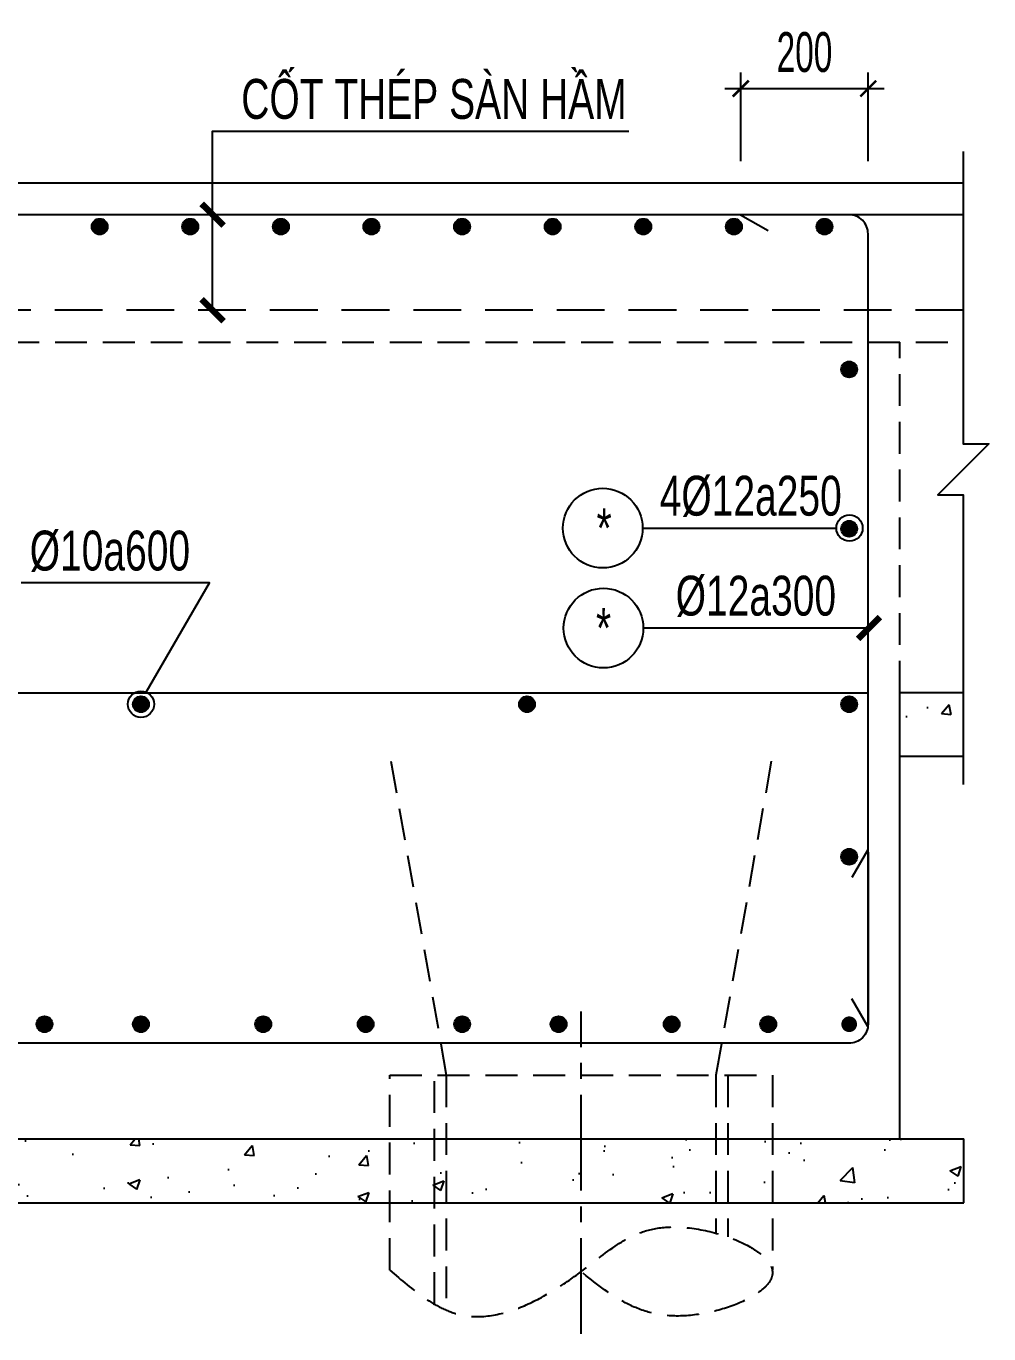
# Model space of a CAD drawing. Header units: metres. Extents: x 71 to 322128, y -14 to 304634.
# Drawn here: x 315785 to 317295, y 293714 to 295765 of the extents above; entities that cross this region are included whole.
import ezdxf
from ezdxf.enums import TextEntityAlignment as Align

# ---------------------------------------------------------------- set-up
doc = ezdxf.new("R2010")
doc.units = ezdxf.units.M
doc.header["$LTSCALE"] = 1000
doc.header["$MEASUREMENT"] = 0
doc.header["$PDMODE"] = 3
doc.linetypes.add('CENTER2', pattern=[1.125, 0.75, -0.125, 0.125, -0.125])
doc.linetypes.add('HIDDEN', pattern=[0.375, 0.25, -0.125])
doc.layers.get('0').update_dxf_attribs({"linetype": 'CONTINUOUS'})
doc.layers.get('Defpoints').update_dxf_attribs({"linetype": 'CONTINUOUS'})
for name, color, linetype in [('CDC.01.AXIS', 160, 'CENTER2'), ('CDC.02.DIM', 1, 'CONTINUOUS'), ('CDC.03.BORDER', 3, 'CONTINUOUS'), ('CDC.04.HIDDEN', 8, 'HIDDEN'), ('CDC.05.STEEL', 4, 'CONTINUOUS'), ('CDC.06.TEXT', 2, 'CONTINUOUS'), ('CDC.10.HATCH', 9, 'CONTINUOUS'), ('CDC.11.NOTE', 8, 'CONTINUOUS'), ('CDC.14.STEELNUM', 9, 'CONTINUOUS')]:
    doc.layers.add(name, color=color, linetype=linetype)
doc.styles.add('ARIAL', font='arial.ttf', dxfattribs={"width": 0.6})
doc.dimstyles.new('25', dxfattribs={"dimscale": 25, "dimtxt": 2.5, "dimasz": 1, "dimexe": 1, "dimexo": 0, "dimgap": 1, "dimtad": 1, "dimdec": 0, "dimdsep": 46, "dimtxsty": 'ARIAL', "dimblk": 'ARCHTICK', "dimcen": 1, "dimdle": 1, "dimclrd": 1, "dimclre": 1, "dimclrt": 2, "dimadec": 0, "dimazin": 0, "dimtfac": 0.00072, "dimtdec": 0, "dimtix": 1, "dimtmove": 2, "dimatfit": 3, "dimldrblk": 'ARCHTICK', "dimfxl": 1, "dimtolj": 1, "dimarcsym": 0})
pattern_1 = [(50, (31665.6, -81486.95), (179.315046, -15.688034), [18.75, -206.25]), (355, (31665.6, -81486.95), (-34.68783, 188.04803), [15, -165]), (100.4514, (31680.55, -81488.26), (144.627345, 172.359886), [15.93505, -175.28553]), (46.1842, (31665.6, -81436.95), (266.81026, -41.37975), [28.125, -309.375]), (96.6356, (31687.84, -81440.4), (233.66568, 243.52947), [23.90257, -262.92825]), (351.1842, (31665.6, -81436.95), (233.66549, 243.52965), [22.5, -247.5]), (21, (31690.6, -81449.45), (149.226763, -100.654723), [18.75, -206.25]), (326, (31690.6, -81449.45), (60.82883, 181.28751), [15, -165]), (71.4514, (31703.04, -81457.84), (210.05566, 80.632624), [15.93505, -175.28553]), (37.5, (31665.605, -81486.95), (3.039964, 83.2234635), [0, -163, 0, -167.5, 0, -165.625]), (7.5, (31665.605, -81486.95), (65.767384, 98.602928), [0, -95.5, 0, -159.25, 0, -63.125]), (327.5, (31609.855, -81486.95), (133.455609, -5.638718), [0, -62.5, 0, -195, 0, -258.75]), (317.5, (31584.85, -81486.95), (145.796542, 25.026246), [0, -81.25, 0, -129.5, 0, -183.75])]

# ---------------------------------------------------------------- blocks, each defined once
blk = doc.blocks.new('_ArchTick')
at = {"color": 0, "linetype": 'ByBlock', "const_width": 0.15}
blk.add_lwpolyline([(-0.5, -0.5), (0.5, 0.5)], dxfattribs=at)
blk = doc.blocks.new('*D229')
at = {"layer": 'CDC.02.DIM', "color": 1, "lineweight": -2, "transparency": 16777216}
for p, q in [((316906.1, 295553.2), (316906.1, 295692.1)), ((317106.1, 295553.2), (317106.1, 295692.1)), ((316881.1, 295667.1), (317131.1, 295667.1))]:
    blk.add_line(p, q, dxfattribs=at)
at = {"layer": 'Defpoints', "color": 0, "transparency": 16777216}
for p in [(317106.1, 295667.1), (316906.1, 295553.2), (317106.1, 295553.2)]:
    blk.add_point(p, dxfattribs=at)
at = {"layer": 'CDC.02.DIM', "color": 1, "lineweight": -2, "transparency": 16777216, "xscale": 25, "yscale": 25, "zscale": 25, "rotation": 180}
blk.add_blockref('_ArchTick', (316906.1, 295667.1), dxfattribs=at)
at = {"layer": 'CDC.02.DIM', "color": 1, "lineweight": -2, "transparency": 16777216, "xscale": 25, "yscale": 25, "zscale": 25}
blk.add_blockref('_ArchTick', (317106.1, 295667.1), dxfattribs=at)
at = {"layer": 'CDC.02.DIM', "color": 2, "transparency": 16777216, "insert": (317006.1, 295724), "char_height": 62.5, "attachment_point": 5, "style": 'ARIAL'}
blk.add_mtext('\\A1;200', dxfattribs=at)

msp = doc.modelspace()

# ---------------------------------------------------------------- hatches: boundary and pattern name
at = {"layer": 'CDC.10.HATCH'}
h = msp.add_hatch(dxfattribs=at)
h.set_pattern_fill('AR-CONC', color=256, scale=25, style=0)
h.set_pattern_definition([(50, (-777435.02, -203806.08), (179.315046, -15.688034), [18.75, -206.25]), (355, (-777435.02, -203806.08), (-34.687833, 188.048033), [15, -165]), (100.4514, (-777420.08, -203807.38), (144.627345, 172.359886), [15.935047, -175.285528]), (46.1842, (-777435.02, -203756.08), (266.810262, -41.379754), [28.125, -309.375]), (96.6356, (-777412.79, -203759.53), (233.665676, 243.52947), [23.90257, -262.92825]), (351.1842, (-777435.02, -203756.08), (233.665486, 243.52965), [22.5, -247.5]), (21, (-777410.02, -203768.58), (149.226763, -100.654723), [18.75, -206.25]), (326, (-777410.02, -203768.58), (60.828833, 181.28751), [15, -165]), (71.4514, (-777397.58, -203776.97), (210.055657, 80.632624), [15.935047, -175.285528]), (37.5, (-777435.02, -203806.08), (3.039964, 83.2234635), [0, -163, 0, -167.5, 0, -165.625]), (7.5, (-777435.02, -203806.08), (65.7673844, 98.602928), [0, -95.5, 0, -159.25, 0, -63.125]), (327.5, (-777490.77, -203806.08), (133.455609, -5.638718), [0, -62.5, 0, -195, 0, -258.75]), (317.5, (-777515.77, -203806.08), (145.796542, 25.026246), [0, -81.25, 0, -129.5, 0, -183.75])])
h.paths.add_polyline_path([(317255.2, 294619.3), (317255.2, 294719.3), (317155.8, 294719.3), (317155.8, 294619.3)])
h = msp.add_hatch(dxfattribs=at)
h.set_pattern_fill('AR-CONC', color=256, scale=25, style=0)
h.set_pattern_definition(pattern_1)
h.paths.add_polyline_path([(316355.8, 293919.3), (316355.8, 294019.3), (315409.5, 294019.3), (315351.7, 293919.3)])
h = msp.add_hatch(dxfattribs=at)
h.set_pattern_fill('AR-CONC', color=256, scale=25, style=0)
h.set_pattern_definition([(50, (27377.24, -47150.38), (179.315046, -15.688034), [18.75, -206.25]), (355, (27377.24, -47150.38), (-34.68783, 188.04803), [15, -165]), (100.4514, (27392.19, -47151.69), (144.627345, 172.359886), [15.93505, -175.28553]), (46.1842, (27377.24, -47100.38), (266.81026, -41.37975), [28.125, -309.375]), (96.6356, (27399.48, -47103.83), (233.66568, 243.52947), [23.90257, -262.92825]), (351.1842, (27377.24, -47100.38), (233.66549, 243.52965), [22.5, -247.5]), (21, (27402.24, -47112.88), (149.226763, -100.654723), [18.75, -206.25]), (326, (27402.24, -47112.88), (60.82883, 181.28751), [15, -165]), (71.4514, (27414.68, -47121.27), (210.05566, 80.632624), [15.93505, -175.28553]), (37.5, (27377.244, -47150.384), (3.039964, 83.223463), [0, -163, 0, -167.5, 0, -165.625]), (7.5, (27377.24, -47150.38), (65.767384, 98.602928), [0, -95.5, 0, -159.25, 0, -63.125]), (327.5, (27321.494, -47150.384), (133.455609, -5.638718), [0, -62.5, 0, -195, 0, -258.75]), (317.5, (27296.49, -47150.38), (145.796542, 25.026246), [0, -81.25, 0, -129.5, 0, -183.75])])
h.paths.add_polyline_path([(316355.8, 294019.3), (316955.8, 294019.3), (316955.8, 293919.3), (316355.8, 293919.3)])
h = msp.add_hatch(dxfattribs=at)
h.set_pattern_fill('AR-CONC', color=256, scale=25, style=0)
h.set_pattern_definition(pattern_1)
h.paths.add_polyline_path([(316955.8, 294019.3), (316955.8, 293919.3), (317255.8, 293919.3), (317255.8, 294019.3)])

# ---------------------------------------------------------------- linework, layer by layer
at = {"layer": 'CDC.01.AXIS', "ltscale": 0.2}
msp.add_line((316655.8, 293713.5), (316655.8, 294219.3), dxfattribs=at)
at = {"layer": 'CDC.03.BORDER'}
for p, q in [((315305.8, 295519.3), (317255.2, 295519.3)), ((317155.8, 294019.3), (317155.8, 294719.3)), ((317255.2, 294719.3), (317155.8, 294719.3))]:
    msp.add_line(p, q, dxfattribs=at)
at = {"layer": 'CDC.04.HIDDEN', "ltscale": 0.2}
for p, q in [((315305.8, 295269.3), (317255.2, 295269.3)), ((317155.8, 294719.3), (317155.8, 295269.3)), ((316355.8, 293813.5), (316355.8, 294119.3)), ((316355.8, 294119.3), (316955.8, 294119.3)), ((316425.8, 293760.1), (316425.8, 294119.3)), ((316885.8, 294119.3), (316885.8, 293865.6)), ((316955.8, 294119.3), (316955.8, 293813.5))]:
    msp.add_line(p, q, dxfattribs=at)
for points in [[(316357.6, 294611.7), (316444.4, 294119.3), (316444.4, 293750.7)], [(316954, 294611.7), (316867.2, 294119.3), (316867.2, 293871.5)]]:
    msp.add_lwpolyline(points, dxfattribs=at)
msp.add_spline([(316355.8, 293813.5), (316468.3, 293743), (316655.8, 293811.1), (316788.4, 293880.8), (316955.8, 293808.6), (316805.6, 293741.5), (316655.8, 293811.1)], degree=3, dxfattribs=at)
at = {"layer": 'CDC.05.STEEL', "ltscale": 0.3}
for p, q in [((317255.2, 295469.3), (312456.4, 295469.3)), ((316905.8, 295469.3), (316949.1, 295444.3)), ((312605.8, 294719), (317105.8, 294719)), ((317105.6, 294472.6), (317080.6, 294429.3)), ((317105.6, 294195.9), (317080.6, 294239.2))]:
    msp.add_line(p, q, dxfattribs=at)
at = {"layer": 'CDC.05.STEEL', "linetype": 'HIDDEN', "ltscale": 0.3}
msp.add_line((317255.2, 295319.3), (312456.4, 295319.3), dxfattribs=at)
at = {"layer": 'CDC.05.STEEL', "const_width": 12.3}
for points in [[(315900.7, 295456.6, 1), (315900.7, 295444.3, 1)], [(315900.7, 295456.6, 1), (315900.7, 295444.3, 1)], [(315900.7, 295456.6, 1), (315900.7, 295444.3, 1)], [(315900.7, 295456.6, 1), (315900.7, 295444.3, 1)], [(315900.7, 295456.6, 1), (315900.7, 295444.3, 1)], [(315900.7, 295456.6, 1), (315900.7, 295444.3, 1)], [(315900.7, 295456.6, 1), (315900.7, 295444.3, 1)], [(315900.7, 295456.6, 1), (315900.7, 295444.3, 1)], [(315900.7, 295456.6, 1), (315900.7, 295444.3, 1)], [(315900.7, 295456.6, 1), (315900.7, 295444.3, 1)], [(315900.7, 295456.6, 1), (315900.7, 295444.3, 1)], [(315900.7, 295456.6, 1), (315900.7, 295444.3, 1)], [(315900.7, 295456.6, 1), (315900.7, 295444.3, 1)], [(315900.7, 295456.6, 1), (315900.7, 295444.3, 1)], [(315900.7, 295456.6, 1), (315900.7, 295444.3, 1)], [(315900.7, 295456.6, 1), (315900.7, 295444.3, 1)], [(315900.7, 295456.6, 1), (315900.7, 295444.3, 1)], [(315900.7, 295456.6, 1), (315900.7, 295444.3, 1)], [(315900.7, 295456.6, 1), (315900.7, 295444.3, 1)], [(315900.7, 295456.6, 1), (315900.7, 295444.3, 1)], [(316042.8, 295456.6, 1), (316042.8, 295444.3, 1)], [(316042.8, 295456.6, 1), (316042.8, 295444.3, 1)], [(316042.8, 295456.6, 1), (316042.8, 295444.3, 1)], [(316042.8, 295456.6, 1), (316042.8, 295444.3, 1)], [(316042.8, 295456.6, 1), (316042.8, 295444.3, 1)], [(316042.8, 295456.6, 1), (316042.8, 295444.3, 1)], [(316042.8, 295456.6, 1), (316042.8, 295444.3, 1)], [(316042.8, 295456.6, 1), (316042.8, 295444.3, 1)], [(316042.8, 295456.6, 1), (316042.8, 295444.3, 1)], [(316042.8, 295456.6, 1), (316042.8, 295444.3, 1)], [(316042.8, 295456.6, 1), (316042.8, 295444.3, 1)], [(316042.8, 295456.6, 1), (316042.8, 295444.3, 1)], [(316042.8, 295456.6, 1), (316042.8, 295444.3, 1)], [(316042.8, 295456.6, 1), (316042.8, 295444.3, 1)], [(316042.8, 295456.6, 1), (316042.8, 295444.3, 1)], [(316042.8, 295456.6, 1), (316042.8, 295444.3, 1)], [(316042.8, 295456.6, 1), (316042.8, 295444.3, 1)], [(316042.8, 295456.6, 1), (316042.8, 295444.3, 1)], [(316042.8, 295456.6, 1), (316042.8, 295444.3, 1)], [(316042.8, 295456.6, 1), (316042.8, 295444.3, 1)], [(316184.9, 295456.6, 1), (316184.9, 295444.3, 1)], [(316184.9, 295456.6, 1), (316184.9, 295444.3, 1)], [(316184.9, 295456.6, 1), (316184.9, 295444.3, 1)], [(316184.9, 295456.6, 1), (316184.9, 295444.3, 1)], [(316184.9, 295456.6, 1), (316184.9, 295444.3, 1)], [(316184.9, 295456.6, 1), (316184.9, 295444.3, 1)], [(316184.9, 295456.6, 1), (316184.9, 295444.3, 1)], [(316184.9, 295456.6, 1), (316184.9, 295444.3, 1)], [(316184.9, 295456.6, 1), (316184.9, 295444.3, 1)], [(316184.9, 295456.6, 1), (316184.9, 295444.3, 1)], [(316184.9, 295456.6, 1), (316184.9, 295444.3, 1)], [(316184.9, 295456.6, 1), (316184.9, 295444.3, 1)], [(316184.9, 295456.6, 1), (316184.9, 295444.3, 1)], [(316184.9, 295456.6, 1), (316184.9, 295444.3, 1)], [(316184.9, 295456.6, 1), (316184.9, 295444.3, 1)], [(316184.9, 295456.6, 1), (316184.9, 295444.3, 1)], [(316184.9, 295456.6, 1), (316184.9, 295444.3, 1)], [(316184.9, 295456.6, 1), (316184.9, 295444.3, 1)], [(316184.9, 295456.6, 1), (316184.9, 295444.3, 1)], [(316184.9, 295456.6, 1), (316184.9, 295444.3, 1)], [(316327, 295456.6, 1), (316327, 295444.3, 1)], [(316327, 295456.6, 1), (316327, 295444.3, 1)], [(316327, 295456.6, 1), (316327, 295444.3, 1)], [(316327, 295456.6, 1), (316327, 295444.3, 1)], [(316327, 295456.6, 1), (316327, 295444.3, 1)], [(316327, 295456.6, 1), (316327, 295444.3, 1)], [(316327, 295456.6, 1), (316327, 295444.3, 1)], [(316327, 295456.6, 1), (316327, 295444.3, 1)], [(316327, 295456.6, 1), (316327, 295444.3, 1)], [(316327, 295456.6, 1), (316327, 295444.3, 1)], [(316327, 295456.6, 1), (316327, 295444.3, 1)], [(316327, 295456.6, 1), (316327, 295444.3, 1)], [(316327, 295456.6, 1), (316327, 295444.3, 1)], [(316327, 295456.6, 1), (316327, 295444.3, 1)], [(316327, 295456.6, 1), (316327, 295444.3, 1)], [(316327, 295456.6, 1), (316327, 295444.3, 1)], [(316327, 295456.6, 1), (316327, 295444.3, 1)], [(316327, 295456.6, 1), (316327, 295444.3, 1)], [(316327, 295456.6, 1), (316327, 295444.3, 1)], [(316327, 295456.6, 1), (316327, 295444.3, 1)], [(316469.1, 295456.6, 1), (316469.1, 295444.3, 1)], [(316469.1, 295456.6, 1), (316469.1, 295444.3, 1)], [(316469.1, 295456.6, 1), (316469.1, 295444.3, 1)], [(316469.1, 295456.6, 1), (316469.1, 295444.3, 1)], [(316469.1, 295456.6, 1), (316469.1, 295444.3, 1)], [(316469.1, 295456.6, 1), (316469.1, 295444.3, 1)], [(316469.1, 295456.6, 1), (316469.1, 295444.3, 1)], [(316469.1, 295456.6, 1), (316469.1, 295444.3, 1)], [(316469.1, 295456.6, 1), (316469.1, 295444.3, 1)], [(316469.1, 295456.6, 1), (316469.1, 295444.3, 1)], [(316469.1, 295456.6, 1), (316469.1, 295444.3, 1)], [(316469.1, 295456.6, 1), (316469.1, 295444.3, 1)], [(316469.1, 295456.6, 1), (316469.1, 295444.3, 1)], [(316469.1, 295456.6, 1), (316469.1, 295444.3, 1)], [(316469.1, 295456.6, 1), (316469.1, 295444.3, 1)], [(316469.1, 295456.6, 1), (316469.1, 295444.3, 1)], [(316469.1, 295456.6, 1), (316469.1, 295444.3, 1)], [(316469.1, 295456.6, 1), (316469.1, 295444.3, 1)], [(316469.1, 295456.6, 1), (316469.1, 295444.3, 1)], [(316469.1, 295456.6, 1), (316469.1, 295444.3, 1)], [(316611.2, 295456.6, 1), (316611.2, 295444.3, 1)], [(316611.2, 295456.6, 1), (316611.2, 295444.3, 1)], [(316611.2, 295456.6, 1), (316611.2, 295444.3, 1)], [(316611.2, 295456.6, 1), (316611.2, 295444.3, 1)], [(316611.2, 295456.6, 1), (316611.2, 295444.3, 1)], [(316611.2, 295456.6, 1), (316611.2, 295444.3, 1)], [(316611.2, 295456.6, 1), (316611.2, 295444.3, 1)], [(316611.2, 295456.6, 1), (316611.2, 295444.3, 1)], [(316611.2, 295456.6, 1), (316611.2, 295444.3, 1)], [(316611.2, 295456.6, 1), (316611.2, 295444.3, 1)], [(316611.2, 295456.6, 1), (316611.2, 295444.3, 1)], [(316611.2, 295456.6, 1), (316611.2, 295444.3, 1)], [(316611.2, 295456.6, 1), (316611.2, 295444.3, 1)], [(316611.2, 295456.6, 1), (316611.2, 295444.3, 1)], [(316611.2, 295456.6, 1), (316611.2, 295444.3, 1)], [(316611.2, 295456.6, 1), (316611.2, 295444.3, 1)], [(316611.2, 295456.6, 1), (316611.2, 295444.3, 1)], [(316611.2, 295456.6, 1), (316611.2, 295444.3, 1)], [(316611.2, 295456.6, 1), (316611.2, 295444.3, 1)], [(316611.2, 295456.6, 1), (316611.2, 295444.3, 1)], [(316753.3, 295456.6, 1), (316753.3, 295444.3, 1)], [(316753.3, 295456.6, 1), (316753.3, 295444.3, 1)], [(316753.3, 295456.6, 1), (316753.3, 295444.3, 1)], [(316753.3, 295456.6, 1), (316753.3, 295444.3, 1)], [(316753.3, 295456.6, 1), (316753.3, 295444.3, 1)], [(316753.3, 295456.6, 1), (316753.3, 295444.3, 1)], [(316753.3, 295456.6, 1), (316753.3, 295444.3, 1)], [(316753.3, 295456.6, 1), (316753.3, 295444.3, 1)], [(316753.3, 295456.6, 1), (316753.3, 295444.3, 1)], [(316753.3, 295456.6, 1), (316753.3, 295444.3, 1)], [(316753.3, 295456.6, 1), (316753.3, 295444.3, 1)], [(316753.3, 295456.6, 1), (316753.3, 295444.3, 1)], [(316753.3, 295456.6, 1), (316753.3, 295444.3, 1)], [(316753.3, 295456.6, 1), (316753.3, 295444.3, 1)], [(316753.3, 295456.6, 1), (316753.3, 295444.3, 1)], [(316753.3, 295456.6, 1), (316753.3, 295444.3, 1)], [(316753.3, 295456.6, 1), (316753.3, 295444.3, 1)], [(316753.3, 295456.6, 1), (316753.3, 295444.3, 1)], [(316753.3, 295456.6, 1), (316753.3, 295444.3, 1)], [(316753.3, 295456.6, 1), (316753.3, 295444.3, 1)], [(316895.4, 295456.6, 1), (316895.4, 295444.3, 1)], [(316895.4, 295456.6, 1), (316895.4, 295444.3, 1)], [(316895.4, 295456.6, 1), (316895.4, 295444.3, 1)], [(316895.4, 295456.6, 1), (316895.4, 295444.3, 1)], [(316895.4, 295456.6, 1), (316895.4, 295444.3, 1)], [(316895.4, 295456.6, 1), (316895.4, 295444.3, 1)], [(316895.4, 295456.6, 1), (316895.4, 295444.3, 1)], [(316895.4, 295456.6, 1), (316895.4, 295444.3, 1)], [(316895.4, 295456.6, 1), (316895.4, 295444.3, 1)], [(316895.4, 295456.6, 1), (316895.4, 295444.3, 1)], [(316895.4, 295456.6, 1), (316895.4, 295444.3, 1)], [(316895.4, 295456.6, 1), (316895.4, 295444.3, 1)], [(316895.4, 295456.6, 1), (316895.4, 295444.3, 1)], [(316895.4, 295456.6, 1), (316895.4, 295444.3, 1)], [(316895.4, 295456.6, 1), (316895.4, 295444.3, 1)], [(316895.4, 295456.6, 1), (316895.4, 295444.3, 1)], [(316895.4, 295456.6, 1), (316895.4, 295444.3, 1)], [(316895.4, 295456.6, 1), (316895.4, 295444.3, 1)], [(316895.4, 295456.6, 1), (316895.4, 295444.3, 1)], [(316895.4, 295456.6, 1), (316895.4, 295444.3, 1)], [(317037.5, 295456.6, 1), (317037.5, 295444.3, 1)], [(317037.5, 295456.6, 1), (317037.5, 295444.3, 1)], [(317037.5, 295456.6, 1), (317037.5, 295444.3, 1)], [(317037.5, 295456.6, 1), (317037.5, 295444.3, 1)], [(317037.5, 295456.6, 1), (317037.5, 295444.3, 1)], [(317037.5, 295456.6, 1), (317037.5, 295444.3, 1)], [(317037.5, 295456.6, 1), (317037.5, 295444.3, 1)], [(317037.5, 295456.6, 1), (317037.5, 295444.3, 1)], [(317037.5, 295456.6, 1), (317037.5, 295444.3, 1)], [(317037.5, 295456.6, 1), (317037.5, 295444.3, 1)], [(317037.5, 295456.6, 1), (317037.5, 295444.3, 1)], [(317037.5, 295456.6, 1), (317037.5, 295444.3, 1)], [(317037.5, 295456.6, 1), (317037.5, 295444.3, 1)], [(317037.5, 295456.6, 1), (317037.5, 295444.3, 1)], [(317037.5, 295456.6, 1), (317037.5, 295444.3, 1)], [(317037.5, 295456.6, 1), (317037.5, 295444.3, 1)], [(317037.5, 295456.6, 1), (317037.5, 295444.3, 1)], [(317037.5, 295456.6, 1), (317037.5, 295444.3, 1)], [(317037.5, 295456.6, 1), (317037.5, 295444.3, 1)], [(317037.5, 295456.6, 1), (317037.5, 295444.3, 1)], [(317076.2, 295232.7, -1), (317076.2, 295220.4, -1)], [(317076.2, 295232.7, -1), (317076.2, 295220.4, -1)], [(317076.2, 295232.7, -1), (317076.2, 295220.4, -1)], [(317076.2, 295232.7, -1), (317076.2, 295220.4, -1)], [(317076.2, 295232.7, -1), (317076.2, 295220.4, -1)], [(317076.2, 295232.7, -1), (317076.2, 295220.4, -1)], [(317076.2, 295232.7, -1), (317076.2, 295220.4, -1)], [(317076.2, 295232.7, -1), (317076.2, 295220.4, -1)], [(317076.2, 295232.7, -1), (317076.2, 295220.4, -1)], [(317076.2, 295232.7, -1), (317076.2, 295220.4, -1)], [(317076.2, 295232.7, -1), (317076.2, 295220.4, -1)], [(317076.2, 295232.7, -1), (317076.2, 295220.4, -1)], [(317076.2, 295232.7, -1), (317076.2, 295220.4, -1)], [(317076.2, 295232.7, -1), (317076.2, 295220.4, -1)], [(317076.2, 295232.7, -1), (317076.2, 295220.4, -1)], [(317076.2, 295232.7, -1), (317076.2, 295220.4, -1)], [(317076.2, 295232.7, -1), (317076.2, 295220.4, -1)], [(317076.2, 295232.7, -1), (317076.2, 295220.4, -1)], [(317076.2, 295232.7, -1), (317076.2, 295220.4, -1)], [(317076.2, 295232.7, -1), (317076.2, 295220.4, -1)], [(317076.2, 295232.7, -1), (317076.2, 295220.4, -1)], [(317076.2, 295232.7, -1), (317076.2, 295220.4, -1)], [(317076.2, 295232.7, -1), (317076.2, 295220.4, -1)], [(317076.2, 295232.7, -1), (317076.2, 295220.4, -1)], [(317076.2, 295232.7, -1), (317076.2, 295220.4, -1)], [(317076.2, 295232.7, -1), (317076.2, 295220.4, -1)], [(317076.2, 295232.7, -1), (317076.2, 295220.4, -1)], [(317076.2, 295232.7, -1), (317076.2, 295220.4, -1)], [(317076.2, 295232.7, -1), (317076.2, 295220.4, -1)], [(317076.2, 295232.7, -1), (317076.2, 295220.4, -1)], [(317076.2, 295232.7, -1), (317076.2, 295220.4, -1)], [(317076.2, 295232.7, -1), (317076.2, 295220.4, -1)], [(317076.2, 295232.7, -1), (317076.2, 295220.4, -1)], [(317076.2, 295232.7, -1), (317076.2, 295220.4, -1)], [(317076.2, 295232.7, -1), (317076.2, 295220.4, -1)], [(317076.2, 295232.7, -1), (317076.2, 295220.4, -1)], [(317076.2, 295232.7, -1), (317076.2, 295220.4, -1)], [(317076.2, 295232.7, -1), (317076.2, 295220.4, -1)], [(317076.2, 295232.7, -1), (317076.2, 295220.4, -1)], [(317076.2, 295232.7, -1), (317076.2, 295220.4, -1)], [(317076.2, 294982.7, -1), (317076.2, 294970.4, -1)], [(317076.2, 294982.7, -1), (317076.2, 294970.4, -1)], [(317076.2, 294982.7, -1), (317076.2, 294970.4, -1)], [(317076.2, 294982.7, -1), (317076.2, 294970.4, -1)], [(317076.2, 294982.7, -1), (317076.2, 294970.4, -1)], [(317076.2, 294982.7, -1), (317076.2, 294970.4, -1)], [(317076.2, 294982.7, -1), (317076.2, 294970.4, -1)], [(317076.2, 294982.7, -1), (317076.2, 294970.4, -1)], [(317076.2, 294982.7, -1), (317076.2, 294970.4, -1)], [(317076.2, 294982.7, -1), (317076.2, 294970.4, -1)], [(317076.2, 294982.7, -1), (317076.2, 294970.4, -1)], [(317076.2, 294982.7, -1), (317076.2, 294970.4, -1)], [(317076.2, 294982.7, -1), (317076.2, 294970.4, -1)], [(317076.2, 294982.7, -1), (317076.2, 294970.4, -1)], [(317076.2, 294982.7, -1), (317076.2, 294970.4, -1)], [(317076.2, 294982.7, -1), (317076.2, 294970.4, -1)], [(317076.2, 294982.7, -1), (317076.2, 294970.4, -1)], [(317076.2, 294982.7, -1), (317076.2, 294970.4, -1)], [(317076.2, 294982.7, -1), (317076.2, 294970.4, -1)], [(317076.2, 294982.7, -1), (317076.2, 294970.4, -1)], [(317076.2, 294982.7, -1), (317076.2, 294970.4, -1)], [(317076.2, 294982.7, -1), (317076.2, 294970.4, -1)], [(317076.2, 294982.7, -1), (317076.2, 294970.4, -1)], [(317076.2, 294982.7, -1), (317076.2, 294970.4, -1)], [(317076.2, 294982.7, -1), (317076.2, 294970.4, -1)], [(317076.2, 294982.7, -1), (317076.2, 294970.4, -1)], [(317076.2, 294982.7, -1), (317076.2, 294970.4, -1)], [(317076.2, 294982.7, -1), (317076.2, 294970.4, -1)], [(317076.2, 294982.7, -1), (317076.2, 294970.4, -1)], [(317076.2, 294982.7, -1), (317076.2, 294970.4, -1)], [(317076.2, 294982.7, -1), (317076.2, 294970.4, -1)], [(317076.2, 294982.7, -1), (317076.2, 294970.4, -1)], [(317076.2, 294982.7, -1), (317076.2, 294970.4, -1)], [(317076.2, 294982.7, -1), (317076.2, 294970.4, -1)], [(317076.2, 294982.7, -1), (317076.2, 294970.4, -1)], [(317076.2, 294982.7, -1), (317076.2, 294970.4, -1)], [(317076.2, 294982.7, -1), (317076.2, 294970.4, -1)], [(317076.2, 294982.7, -1), (317076.2, 294970.4, -1)], [(317076.2, 294982.7, -1), (317076.2, 294970.4, -1)], [(317076.2, 294982.7, -1), (317076.2, 294970.4, -1)], [(315965.5, 294707.4, -1), (315965.5, 294695.1, -1)], [(315965.5, 294707.4, -1), (315965.5, 294695.1, -1)], [(315965.5, 294707.4, -1), (315965.5, 294695.1, -1)], [(315965.5, 294707.4, -1), (315965.5, 294695.1, -1)], [(315965.5, 294707.4, -1), (315965.5, 294695.1, -1)], [(315965.5, 294707.4, -1), (315965.5, 294695.1, -1)], [(315965.5, 294707.4, -1), (315965.5, 294695.1, -1)], [(315965.5, 294707.4, -1), (315965.5, 294695.1, -1)], [(315965.5, 294707.4, -1), (315965.5, 294695.1, -1)], [(315965.5, 294707.4, -1), (315965.5, 294695.1, -1)], [(315965.5, 294707.4, -1), (315965.5, 294695.1, -1)], [(315965.5, 294707.4, -1), (315965.5, 294695.1, -1)], [(315965.5, 294707.4, -1), (315965.5, 294695.1, -1)], [(315965.5, 294707.4, -1), (315965.5, 294695.1, -1)], [(315965.5, 294707.4, -1), (315965.5, 294695.1, -1)], [(315965.5, 294707.4, -1), (315965.5, 294695.1, -1)], [(315965.5, 294707.4, -1), (315965.5, 294695.1, -1)], [(315965.5, 294707.4, -1), (315965.5, 294695.1, -1)], [(315965.5, 294707.4, -1), (315965.5, 294695.1, -1)], [(315965.5, 294707.4, -1), (315965.5, 294695.1, -1)], [(316570.9, 294707.4, -1), (316570.9, 294695.1, -1)], [(316570.9, 294707.4, -1), (316570.9, 294695.1, -1)], [(316570.9, 294707.4, -1), (316570.9, 294695.1, -1)], [(316570.9, 294707.4, -1), (316570.9, 294695.1, -1)], [(316570.9, 294707.4, -1), (316570.9, 294695.1, -1)], [(316570.9, 294707.4, -1), (316570.9, 294695.1, -1)], [(316570.9, 294707.4, -1), (316570.9, 294695.1, -1)], [(316570.9, 294707.4, -1), (316570.9, 294695.1, -1)], [(316570.9, 294707.4, -1), (316570.9, 294695.1, -1)], [(316570.9, 294707.4, -1), (316570.9, 294695.1, -1)], [(316570.9, 294707.4, -1), (316570.9, 294695.1, -1)], [(316570.9, 294707.4, -1), (316570.9, 294695.1, -1)], [(316570.9, 294707.4, -1), (316570.9, 294695.1, -1)], [(316570.9, 294707.4, -1), (316570.9, 294695.1, -1)], [(316570.9, 294707.4, -1), (316570.9, 294695.1, -1)], [(316570.9, 294707.4, -1), (316570.9, 294695.1, -1)], [(316570.9, 294707.4, -1), (316570.9, 294695.1, -1)], [(316570.9, 294707.4, -1), (316570.9, 294695.1, -1)], [(316570.9, 294707.4, -1), (316570.9, 294695.1, -1)], [(316570.9, 294707.4, -1), (316570.9, 294695.1, -1)], [(317076.2, 294707.4, -1), (317076.2, 294695.1, -1)], [(317076.2, 294707.4, -1), (317076.2, 294695.1, -1)], [(317076.2, 294707.4, -1), (317076.2, 294695.1, -1)], [(317076.2, 294707.4, -1), (317076.2, 294695.1, -1)], [(317076.2, 294707.4, -1), (317076.2, 294695.1, -1)], [(317076.2, 294707.4, -1), (317076.2, 294695.1, -1)], [(317076.2, 294707.4, -1), (317076.2, 294695.1, -1)], [(317076.2, 294707.4, -1), (317076.2, 294695.1, -1)], [(317076.2, 294707.4, -1), (317076.2, 294695.1, -1)], [(317076.2, 294707.4, -1), (317076.2, 294695.1, -1)], [(317076.2, 294707.4, -1), (317076.2, 294695.1, -1)], [(317076.2, 294707.4, -1), (317076.2, 294695.1, -1)], [(317076.2, 294707.4, -1), (317076.2, 294695.1, -1)], [(317076.2, 294707.4, -1), (317076.2, 294695.1, -1)], [(317076.2, 294707.4, -1), (317076.2, 294695.1, -1)], [(317076.2, 294707.4, -1), (317076.2, 294695.1, -1)], [(317076.2, 294707.4, -1), (317076.2, 294695.1, -1)], [(317076.2, 294707.4, -1), (317076.2, 294695.1, -1)], [(317076.2, 294707.4, -1), (317076.2, 294695.1, -1)], [(317076.2, 294707.4, -1), (317076.2, 294695.1, -1)], [(317076.2, 294707.4, -1), (317076.2, 294695.1, -1)], [(317076.2, 294707.4, -1), (317076.2, 294695.1, -1)], [(317076.2, 294707.4, -1), (317076.2, 294695.1, -1)], [(317076.2, 294707.4, -1), (317076.2, 294695.1, -1)], [(317076.2, 294707.4, -1), (317076.2, 294695.1, -1)], [(317076.2, 294707.4, -1), (317076.2, 294695.1, -1)], [(317076.2, 294707.4, -1), (317076.2, 294695.1, -1)], [(317076.2, 294707.4, -1), (317076.2, 294695.1, -1)], [(317076.2, 294707.4, -1), (317076.2, 294695.1, -1)], [(317076.2, 294707.4, -1), (317076.2, 294695.1, -1)], [(317076.2, 294707.4, -1), (317076.2, 294695.1, -1)], [(317076.2, 294707.4, -1), (317076.2, 294695.1, -1)], [(317076.2, 294707.4, -1), (317076.2, 294695.1, -1)], [(317076.2, 294707.4, -1), (317076.2, 294695.1, -1)], [(317076.2, 294707.4, -1), (317076.2, 294695.1, -1)], [(317076.2, 294707.4, -1), (317076.2, 294695.1, -1)], [(317076.2, 294707.4, -1), (317076.2, 294695.1, -1)], [(317076.2, 294707.4, -1), (317076.2, 294695.1, -1)], [(317076.2, 294707.4, -1), (317076.2, 294695.1, -1)], [(317076.2, 294707.4, -1), (317076.2, 294695.1, -1)], [(317076.2, 294468.2, -1), (317076.2, 294455.8, -1)], [(317076.2, 294468.2, -1), (317076.2, 294455.8, -1)], [(317076.2, 294468.2, -1), (317076.2, 294455.8, -1)], [(317076.2, 294468.2, -1), (317076.2, 294455.8, -1)], [(317076.2, 294468.2, -1), (317076.2, 294455.8, -1)], [(317076.2, 294468.2, -1), (317076.2, 294455.8, -1)], [(317076.2, 294468.2, -1), (317076.2, 294455.8, -1)], [(317076.2, 294468.2, -1), (317076.2, 294455.8, -1)], [(317076.2, 294468.2, -1), (317076.2, 294455.8, -1)], [(317076.2, 294468.2, -1), (317076.2, 294455.8, -1)], [(317076.2, 294468.2, -1), (317076.2, 294455.8, -1)], [(317076.2, 294468.2, -1), (317076.2, 294455.8, -1)], [(317076.2, 294468.2, -1), (317076.2, 294455.8, -1)], [(317076.2, 294468.2, -1), (317076.2, 294455.8, -1)], [(317076.2, 294468.2, -1), (317076.2, 294455.8, -1)], [(317076.2, 294468.2, -1), (317076.2, 294455.8, -1)], [(317076.2, 294468.2, -1), (317076.2, 294455.8, -1)], [(317076.2, 294468.2, -1), (317076.2, 294455.8, -1)], [(317076.2, 294468.2, -1), (317076.2, 294455.8, -1)], [(317076.2, 294468.2, -1), (317076.2, 294455.8, -1)], [(317076.2, 294468.2, -1), (317076.2, 294455.8, -1)], [(317076.2, 294468.2, -1), (317076.2, 294455.8, -1)], [(317076.2, 294468.2, -1), (317076.2, 294455.8, -1)], [(317076.2, 294468.2, -1), (317076.2, 294455.8, -1)], [(317076.2, 294468.2, -1), (317076.2, 294455.8, -1)], [(317076.2, 294468.2, -1), (317076.2, 294455.8, -1)], [(317076.2, 294468.2, -1), (317076.2, 294455.8, -1)], [(317076.2, 294468.2, -1), (317076.2, 294455.8, -1)], [(317076.2, 294468.2, -1), (317076.2, 294455.8, -1)], [(317076.2, 294468.2, -1), (317076.2, 294455.8, -1)], [(317076.2, 294468.2, -1), (317076.2, 294455.8, -1)], [(317076.2, 294468.2, -1), (317076.2, 294455.8, -1)], [(317076.2, 294468.2, -1), (317076.2, 294455.8, -1)], [(317076.2, 294468.2, -1), (317076.2, 294455.8, -1)], [(317076.2, 294468.2, -1), (317076.2, 294455.8, -1)], [(317076.2, 294468.2, -1), (317076.2, 294455.8, -1)], [(317076.2, 294468.2, -1), (317076.2, 294455.8, -1)], [(317076.2, 294468.2, -1), (317076.2, 294455.8, -1)], [(317076.2, 294468.2, -1), (317076.2, 294455.8, -1)], [(317076.2, 294468.2, -1), (317076.2, 294455.8, -1)], [(315814.2, 294205.4, -1), (315814.2, 294193.1, -1)], [(315814.2, 294205.4, -1), (315814.2, 294193.1, -1)], [(315814.2, 294205.4, -1), (315814.2, 294193.1, -1)], [(315814.2, 294205.4, -1), (315814.2, 294193.1, -1)], [(315814.2, 294205.4, -1), (315814.2, 294193.1, -1)], [(315814.2, 294205.4, -1), (315814.2, 294193.1, -1)], [(315814.2, 294205.4, -1), (315814.2, 294193.1, -1)], [(315814.2, 294205.4, -1), (315814.2, 294193.1, -1)], [(315814.2, 294205.4, -1), (315814.2, 294193.1, -1)], [(315814.2, 294205.4, -1), (315814.2, 294193.1, -1)], [(315814.2, 294205.4, -1), (315814.2, 294193.1, -1)], [(315814.2, 294205.4, -1), (315814.2, 294193.1, -1)], [(315814.2, 294205.4, -1), (315814.2, 294193.1, -1)], [(315814.2, 294205.4, -1), (315814.2, 294193.1, -1)], [(315814.2, 294205.4, -1), (315814.2, 294193.1, -1)], [(315814.2, 294205.4, -1), (315814.2, 294193.1, -1)], [(315814.2, 294205.4, -1), (315814.2, 294193.1, -1)], [(315814.2, 294205.4, -1), (315814.2, 294193.1, -1)], [(315814.2, 294205.4, -1), (315814.2, 294193.1, -1)], [(315814.2, 294205.4, -1), (315814.2, 294193.1, -1)], [(315965.5, 294205.4, -1), (315965.5, 294193.1, -1)], [(315965.5, 294205.4, -1), (315965.5, 294193.1, -1)], [(315965.5, 294205.4, -1), (315965.5, 294193.1, -1)], [(315965.5, 294205.4, -1), (315965.5, 294193.1, -1)], [(315965.5, 294205.4, -1), (315965.5, 294193.1, -1)], [(315965.5, 294205.4, -1), (315965.5, 294193.1, -1)], [(315965.5, 294205.4, -1), (315965.5, 294193.1, -1)], [(315965.5, 294205.4, -1), (315965.5, 294193.1, -1)], [(315965.5, 294205.4, -1), (315965.5, 294193.1, -1)], [(315965.5, 294205.4, -1), (315965.5, 294193.1, -1)], [(315965.5, 294205.4, -1), (315965.5, 294193.1, -1)], [(315965.5, 294205.4, -1), (315965.5, 294193.1, -1)], [(315965.5, 294205.4, -1), (315965.5, 294193.1, -1)], [(315965.5, 294205.4, -1), (315965.5, 294193.1, -1)], [(315965.5, 294205.4, -1), (315965.5, 294193.1, -1)], [(315965.5, 294205.4, -1), (315965.5, 294193.1, -1)], [(315965.5, 294205.4, -1), (315965.5, 294193.1, -1)], [(315965.5, 294205.4, -1), (315965.5, 294193.1, -1)], [(315965.5, 294205.4, -1), (315965.5, 294193.1, -1)], [(315965.5, 294205.4, -1), (315965.5, 294193.1, -1)], [(316157.2, 294205.4, -1), (316157.2, 294193.1, -1)], [(316157.2, 294205.4, -1), (316157.2, 294193.1, -1)], [(316157.2, 294205.4, -1), (316157.2, 294193.1, -1)], [(316157.2, 294205.4, -1), (316157.2, 294193.1, -1)], [(316157.2, 294205.4, -1), (316157.2, 294193.1, -1)], [(316157.2, 294205.4, -1), (316157.2, 294193.1, -1)], [(316157.2, 294205.4, -1), (316157.2, 294193.1, -1)], [(316157.2, 294205.4, -1), (316157.2, 294193.1, -1)], [(316157.2, 294205.4, -1), (316157.2, 294193.1, -1)], [(316157.2, 294205.4, -1), (316157.2, 294193.1, -1)], [(316157.2, 294205.4, -1), (316157.2, 294193.1, -1)], [(316157.2, 294205.4, -1), (316157.2, 294193.1, -1)], [(316157.2, 294205.4, -1), (316157.2, 294193.1, -1)], [(316157.2, 294205.4, -1), (316157.2, 294193.1, -1)], [(316157.2, 294205.4, -1), (316157.2, 294193.1, -1)], [(316157.2, 294205.4, -1), (316157.2, 294193.1, -1)], [(316157.2, 294205.4, -1), (316157.2, 294193.1, -1)], [(316157.2, 294205.4, -1), (316157.2, 294193.1, -1)], [(316157.2, 294205.4, -1), (316157.2, 294193.1, -1)], [(316157.2, 294205.4, -1), (316157.2, 294193.1, -1)], [(316317.9, 294205.4, -1), (316317.9, 294193.1, -1)], [(316317.9, 294205.4, -1), (316317.9, 294193.1, -1)], [(316317.9, 294205.4, -1), (316317.9, 294193.1, -1)], [(316317.9, 294205.4, -1), (316317.9, 294193.1, -1)], [(316317.9, 294205.4, -1), (316317.9, 294193.1, -1)], [(316317.9, 294205.4, -1), (316317.9, 294193.1, -1)], [(316317.9, 294205.4, -1), (316317.9, 294193.1, -1)], [(316317.9, 294205.4, -1), (316317.9, 294193.1, -1)], [(316317.9, 294205.4, -1), (316317.9, 294193.1, -1)], [(316317.9, 294205.4, -1), (316317.9, 294193.1, -1)], [(316317.9, 294205.4, -1), (316317.9, 294193.1, -1)], [(316317.9, 294205.4, -1), (316317.9, 294193.1, -1)], [(316317.9, 294205.4, -1), (316317.9, 294193.1, -1)], [(316317.9, 294205.4, -1), (316317.9, 294193.1, -1)], [(316317.9, 294205.4, -1), (316317.9, 294193.1, -1)], [(316317.9, 294205.4, -1), (316317.9, 294193.1, -1)], [(316317.9, 294205.4, -1), (316317.9, 294193.1, -1)], [(316317.9, 294205.4, -1), (316317.9, 294193.1, -1)], [(316317.9, 294205.4, -1), (316317.9, 294193.1, -1)], [(316317.9, 294205.4, -1), (316317.9, 294193.1, -1)], [(316469.2, 294205.4, -1), (316469.2, 294193.1, -1)], [(316469.2, 294205.4, -1), (316469.2, 294193.1, -1)], [(316469.2, 294205.4, -1), (316469.2, 294193.1, -1)], [(316469.2, 294205.4, -1), (316469.2, 294193.1, -1)], [(316469.2, 294205.4, -1), (316469.2, 294193.1, -1)], [(316469.2, 294205.4, -1), (316469.2, 294193.1, -1)], [(316469.2, 294205.4, -1), (316469.2, 294193.1, -1)], [(316469.2, 294205.4, -1), (316469.2, 294193.1, -1)], [(316469.2, 294205.4, -1), (316469.2, 294193.1, -1)], [(316469.2, 294205.4, -1), (316469.2, 294193.1, -1)], [(316469.2, 294205.4, -1), (316469.2, 294193.1, -1)], [(316469.2, 294205.4, -1), (316469.2, 294193.1, -1)], [(316469.2, 294205.4, -1), (316469.2, 294193.1, -1)], [(316469.2, 294205.4, -1), (316469.2, 294193.1, -1)], [(316469.2, 294205.4, -1), (316469.2, 294193.1, -1)], [(316469.2, 294205.4, -1), (316469.2, 294193.1, -1)], [(316469.2, 294205.4, -1), (316469.2, 294193.1, -1)], [(316469.2, 294205.4, -1), (316469.2, 294193.1, -1)], [(316469.2, 294205.4, -1), (316469.2, 294193.1, -1)], [(316469.2, 294205.4, -1), (316469.2, 294193.1, -1)], [(316620.5, 294205.4, -1), (316620.5, 294193.1, -1)], [(316620.5, 294205.4, -1), (316620.5, 294193.1, -1)], [(316620.5, 294205.4, -1), (316620.5, 294193.1, -1)], [(316620.5, 294205.4, -1), (316620.5, 294193.1, -1)], [(316620.5, 294205.4, -1), (316620.5, 294193.1, -1)], [(316620.5, 294205.4, -1), (316620.5, 294193.1, -1)], [(316620.5, 294205.4, -1), (316620.5, 294193.1, -1)], [(316620.5, 294205.4, -1), (316620.5, 294193.1, -1)], [(316620.5, 294205.4, -1), (316620.5, 294193.1, -1)], [(316620.5, 294205.4, -1), (316620.5, 294193.1, -1)], [(316620.5, 294205.4, -1), (316620.5, 294193.1, -1)], [(316620.5, 294205.4, -1), (316620.5, 294193.1, -1)], [(316620.5, 294205.4, -1), (316620.5, 294193.1, -1)], [(316620.5, 294205.4, -1), (316620.5, 294193.1, -1)], [(316620.5, 294205.4, -1), (316620.5, 294193.1, -1)], [(316620.5, 294205.4, -1), (316620.5, 294193.1, -1)], [(316620.5, 294205.4, -1), (316620.5, 294193.1, -1)], [(316620.5, 294205.4, -1), (316620.5, 294193.1, -1)], [(316620.5, 294205.4, -1), (316620.5, 294193.1, -1)], [(316620.5, 294205.4, -1), (316620.5, 294193.1, -1)], [(316797.8, 294205.4, -1), (316797.8, 294193.1, -1)], [(316797.8, 294205.4, -1), (316797.8, 294193.1, -1)], [(316797.8, 294205.4, -1), (316797.8, 294193.1, -1)], [(316797.8, 294205.4, -1), (316797.8, 294193.1, -1)], [(316797.8, 294205.4, -1), (316797.8, 294193.1, -1)], [(316797.8, 294205.4, -1), (316797.8, 294193.1, -1)], [(316797.8, 294205.4, -1), (316797.8, 294193.1, -1)], [(316797.8, 294205.4, -1), (316797.8, 294193.1, -1)], [(316797.8, 294205.4, -1), (316797.8, 294193.1, -1)], [(316797.8, 294205.4, -1), (316797.8, 294193.1, -1)], [(316797.8, 294205.4, -1), (316797.8, 294193.1, -1)], [(316797.8, 294205.4, -1), (316797.8, 294193.1, -1)], [(316797.8, 294205.4, -1), (316797.8, 294193.1, -1)], [(316797.8, 294205.4, -1), (316797.8, 294193.1, -1)], [(316797.8, 294205.4, -1), (316797.8, 294193.1, -1)], [(316797.8, 294205.4, -1), (316797.8, 294193.1, -1)], [(316797.8, 294205.4, -1), (316797.8, 294193.1, -1)], [(316797.8, 294205.4, -1), (316797.8, 294193.1, -1)], [(316797.8, 294205.4, -1), (316797.8, 294193.1, -1)], [(316797.8, 294205.4, -1), (316797.8, 294193.1, -1)], [(316949.2, 294205.4, -1), (316949.2, 294193.1, -1)], [(316949.2, 294205.4, -1), (316949.2, 294193.1, -1)], [(316949.2, 294205.4, -1), (316949.2, 294193.1, -1)], [(316949.2, 294205.4, -1), (316949.2, 294193.1, -1)], [(316949.2, 294205.4, -1), (316949.2, 294193.1, -1)], [(316949.2, 294205.4, -1), (316949.2, 294193.1, -1)], [(316949.2, 294205.4, -1), (316949.2, 294193.1, -1)], [(316949.2, 294205.4, -1), (316949.2, 294193.1, -1)], [(316949.2, 294205.4, -1), (316949.2, 294193.1, -1)], [(316949.2, 294205.4, -1), (316949.2, 294193.1, -1)], [(316949.2, 294205.4, -1), (316949.2, 294193.1, -1)], [(316949.2, 294205.4, -1), (316949.2, 294193.1, -1)], [(316949.2, 294205.4, -1), (316949.2, 294193.1, -1)], [(316949.2, 294205.4, -1), (316949.2, 294193.1, -1)], [(316949.2, 294205.4, -1), (316949.2, 294193.1, -1)], [(316949.2, 294205.4, -1), (316949.2, 294193.1, -1)], [(316949.2, 294205.4, -1), (316949.2, 294193.1, -1)], [(316949.2, 294205.4, -1), (316949.2, 294193.1, -1)], [(316949.2, 294205.4, -1), (316949.2, 294193.1, -1)], [(316949.2, 294205.4, -1), (316949.2, 294193.1, -1)], [(317076.2, 294205.4, -1), (317076.2, 294193.1, -1)], [(317076.2, 294205.4, -1), (317076.2, 294193.1, -1)], [(317076.2, 294205.4, -1), (317076.2, 294193.1, -1)], [(317076.2, 294205.4, -1), (317076.2, 294193.1, -1)], [(317076.2, 294205.4, -1), (317076.2, 294193.1, -1)], [(317076.2, 294205.4, -1), (317076.2, 294193.1, -1)], [(317076.2, 294205.4, -1), (317076.2, 294193.1, -1)], [(317076.2, 294205.4, -1), (317076.2, 294193.1, -1)], [(317076.2, 294205.4, -1), (317076.2, 294193.1, -1)], [(317076.2, 294205.4, -1), (317076.2, 294193.1, -1)], [(317076.2, 294205.4, -1), (317076.2, 294193.1, -1)], [(317076.2, 294205.4, -1), (317076.2, 294193.1, -1)], [(317076.2, 294205.4, -1), (317076.2, 294193.1, -1)], [(317076.2, 294205.4, -1), (317076.2, 294193.1, -1)], [(317076.2, 294205.4, -1), (317076.2, 294193.1, -1)], [(317076.2, 294205.4, -1), (317076.2, 294193.1, -1)], [(317076.2, 294205.4, -1), (317076.2, 294193.1, -1)], [(317076.2, 294205.4, -1), (317076.2, 294193.1, -1)], [(317076.2, 294205.4, -1), (317076.2, 294193.1, -1)], [(317076.2, 294205.4, -1), (317076.2, 294193.1, -1)]]:
    msp.add_lwpolyline(points, format="xyb", close=True, dxfattribs=at)
at = {"layer": 'CDC.05.STEEL', "ltscale": 0.3}
for points in [[(317105.8, 294199.3), (317105.8, 295439.3, 0.414214), (317075.8, 295469.3), (316905.8, 295469.3)], [(317105.8, 294469.3), (317105.8, 294199.3, -0.414214), (317075.8, 294169.3), (312635.8, 294169.3, -0.414214), (312605.8, 294199.3), (312605.8, 294469.3)]]:
    msp.add_lwpolyline(points, format="xyb", dxfattribs=at)
at = {"layer": 'CDC.05.STEEL'}
for centre in [(315900.7, 295450.5), (316042.8, 295450.5), (316184.9, 295450.5), (316327, 295450.5), (316469.1, 295450.5), (316611.2, 295450.5), (316753.3, 295450.5), (316895.4, 295450.5), (317037.5, 295450.5), (317076.2, 295226.5), (317076.2, 295226.5), (317076.2, 294976.5), (317076.2, 294976.5), (315965.5, 294701.2), (316570.9, 294701.2), (317076.2, 294701.2), (317076.2, 294701.2), (317076.2, 294462), (317076.2, 294462), (315814.2, 294199.3), (315965.5, 294199.3), (316157.2, 294199.3), (316317.9, 294199.3), (316469.2, 294199.3), (316620.5, 294199.3), (316797.8, 294199.3), (316949.2, 294199.3)]:
    msp.add_circle(centre, 12.5, dxfattribs=at)
at = {"layer": 'CDC.11.NOTE'}
for p, q in [((316752.2, 294977.6), (317056.1, 294977.6)), ((317107.4, 294820.8), (316753.3, 294820.8)), ((317255.2, 294619.3), (317155.8, 294619.3)), ((315155.8, 294019.3), (316355.8, 294019.3)), ((316355.8, 294019.3), (316955.8, 294019.3)), ((316955.8, 294019.3), (317255.8, 294019.3)), ((317255.8, 293919.3), (317255.8, 294019.3)), ((315155.8, 293919.3), (316405.8, 293919.3)), ((316355.8, 293919.3), (316955.8, 293919.3)), ((316955.8, 293919.3), (317255.8, 293919.3))]:
    msp.add_line(p, q, dxfattribs=at)
for points in [[(316077.8, 295319.3), (316077.8, 295600.1), (316730.8, 295600.1)], [(317255.2, 295568.2), (317255.2, 295109.8), (317295.2, 295109.8), (317215.2, 295029.8), (317255.2, 295029.8), (317255.2, 294575.2)], [(315973.8, 294720.1), (316072.8, 294891.6), (315777.7, 294891.6)]]:
    msp.add_lwpolyline(points, dxfattribs=at)
at = {"layer": 'CDC.11.NOTE', "const_width": 10}
for points in [[(316060.6, 295486.4), (316095, 295452.1)], [(316060.6, 295336.4), (316095, 295302.1)], [(317124.5, 294838), (317090.2, 294803.7)]]:
    msp.add_lwpolyline(points, dxfattribs=at)
at = {"layer": 'CDC.11.NOTE'}
for centre in [(317076.7, 294977.6), (315965.5, 294701.2)]:
    msp.add_circle(centre, 20.6, dxfattribs=at)
at = {"layer": 'CDC.14.STEELNUM'}
for centre in [(316689.7, 294977.6), (316690.8, 294820.8)]:
    msp.add_circle(centre, 62.5, dxfattribs=at)

# ---------------------------------------------------------------- texts
at = {"layer": 'CDC.06.TEXT', "style": 'ARIAL', "width": 0.7}
for s, p in [('CỐT THÉP SÀN HẦM', (316425, 295650.9)), ('4%%C12a250', (316921.8, 295028.4)), ('%%C10a600', (315916.8, 294942.3)), ('%%C12a300', (316929.9, 294871.6))]:
    msp.add_text(s, height=62.5, dxfattribs=at).set_placement(p, align=Align.MIDDLE_CENTER)
at = {"layer": 'CDC.14.STEELNUM', "style": 'ARIAL', "width": 0.7}
for p in [(316691.9, 294977.6), (316691, 294820.8)]:
    msp.add_text('*', height=62.5, dxfattribs=at).set_placement(p, align=Align.MIDDLE_CENTER)

# ---------------------------------------------------------------- dimensions: what is measured, and where the dimension line sits
at = {"layer": 'CDC.02.DIM'}
dim = msp.add_linear_dim(base=(317106.1, 295667.1), p1=(316906.1, 295553.2), p2=(317106.1, 295553.2), dimstyle='25', dxfattribs=at)
dim.commit()
dim.dimension.update_dxf_attribs({"geometry": '*D229', "text_midpoint": (317006.1, 295724)})

doc.saveas('drawing.dxf')
